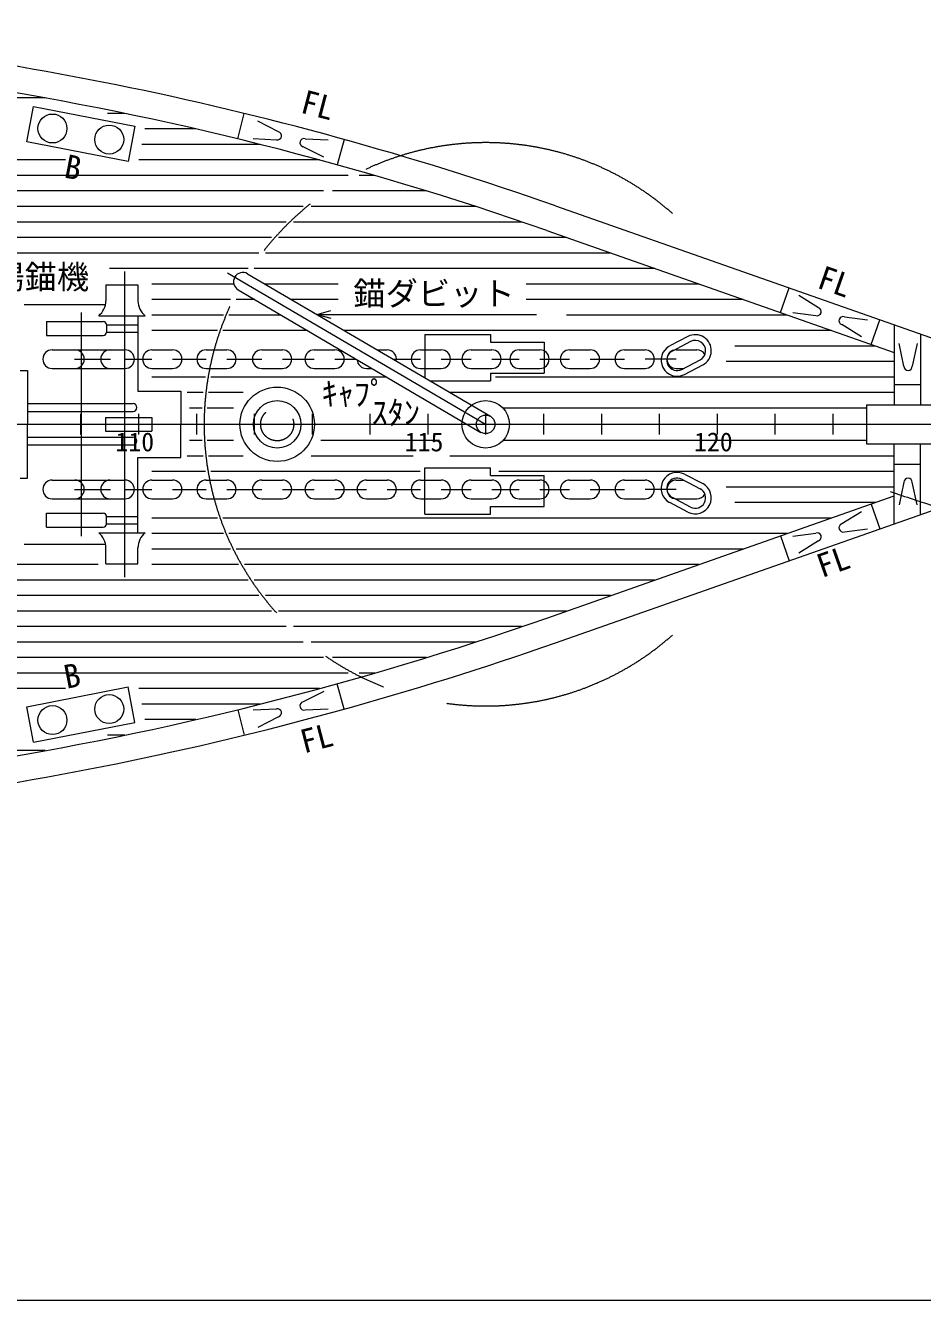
# Model space of a CAD drawing. Units: millimetres, scale not verified. Extents: x -51052 to 51048, y -29700 to 29700.
# Drawn here: x 22447 to 31130, y 2766 to 15101 of the extents above; entities that cross this region are included whole.
import ezdxf
from ezdxf.enums import TextEntityAlignment as Align

# ---------------------------------------------------------------- set-up
doc = ezdxf.new("R2010")
doc.units = ezdxf.units.MM
doc.header["$LTSCALE"] = 100
doc.linetypes.add('USER1', pattern=[50.8, 31.75, -6.35, 6.35, -6.35])
doc.linetypes.add('USER2', pattern=[9.525, 6.35, -3.175])
for name, color, linetype, lineweight in [('0-2_sunpou', 7, 'Continuous', 18), ('0-3_keijou', 7, 'Continuous', 18), ('0-5_text', 7, 'Continuous', 18), ('0-6_center', 7, 'USER1', 18), ('0-7_hachi', 7, 'Continuous', 18)]:
    doc.layers.add(name, color=color, linetype=linetype, lineweight=lineweight)
doc.styles.add('ＭＳ ゴシック', font='')
doc.styles.get('ＭＳ ゴシック').set_extended_font_data('MS Gothic')

msp = doc.modelspace()

# ---------------------------------------------------------------- linework, layer by layer
at = {"layer": '0-2_sunpou'}
for p, q in [((-41248.7, 11242.6), (45870.3, 11242.6)), ((22981.5, 11342.6), (22981.5, 11142.6)), ((23541.5, 11342.6), (23541.5, 11142.6)), ((24101.5, 11342.6), (24101.5, 11142.6)), ((24661.5, 11342.6), (24661.5, 11142.6)), ((25221.5, 11342.6), (25221.5, 11142.6)), ((25781.5, 11342.6), (25781.5, 11142.6)), ((26341.5, 11342.6), (26341.5, 11142.6)), ((26901.5, 11342.6), (26901.5, 11142.6)), ((27461.5, 11342.6), (27461.5, 11142.6)), ((28021.5, 11342.6), (28021.5, 11142.6)), ((28581.5, 11342.6), (28581.5, 11142.6)), ((29141.5, 11342.6), (29141.5, 11142.6)), ((29701.5, 11342.6), (29701.5, 11142.6)), ((30261.5, 11342.6), (30261.5, 11142.6)), ((34347, 2765.9), (-40697, 2765.9))]:
    msp.add_line(p, q, dxfattribs=at)
at = {"layer": '0-3_keijou'}
for p, q in [((24503, 14003.7), (24563.2, 14250.4)), ((24896.1, 14073.4), (24695.6, 14174.6)), ((24651.5, 14006.1), (24875.9, 13996)), ((25154.1, 14005.9), (25378.5, 13995.9)), ((25531.1, 13998.3), (25463.2, 13753.5)), ((25334.4, 13827.4), (25133.9, 13928.5)), ((27576.2, 13356.7), (31326.4, 12040.6)), ((27492.1, 13117), (30857, 11936.2)), ((23225.9, 12592.6), (23225.9, 12436.8)), ((24596.9, 12699.4), (26947.1, 11320.3)), ((24505.8, 12544.2), (26856, 11165)), ((29754.8, 12323), (29838.9, 12562.6)), ((30123, 12370.7), (29931.4, 12487.9)), ((22435.9, 12402.6), (23225.9, 12402.6)), ((22650.9, 12237.6), (23200.9, 12237.6)), ((22650.9, 12237.6), (22650.9, 12102.6)), ((23155.9, 12292.6), (23605.9, 12292.6)), ((23535.9, 12292.6), (23535.9, 11562.6)), ((29873.7, 12323.5), (30096.5, 12295.2)), ((30374.7, 12282.4), (30597.5, 12254.1)), ((30632.3, 12015), (30716.4, 12254.7)), ((22650.9, 12102.6), (23200.9, 12102.6)), ((23230.9, 12207.6), (23230.9, 12132.6)), ((23230.9, 12205.1), (23535.9, 12205.1)), ((23230.9, 12135.1), (23535.9, 12135.1)), ((26313.8, 12112.6), (26948.8, 12112.6)), ((26313.8, 12112.6), (26313.8, 11691.9)), ((26948.8, 12112.6), (26948.8, 12037.6)), ((28859.5, 12092), (28683.2, 12000.5)), ((30539.8, 12089.8), (30348.2, 12206.9)), ((30857, 12205.4), (30857, 11432.6)), ((31111, 12116.2), (31111, 11432.6)), ((26948.8, 12037.6), (27468.8, 12037.6)), ((27468.8, 12037.6), (27468.8, 11737.6)), ((28884.8, 12043.2), (28708.6, 11951.7)), ((30950.3, 11803.6), (30903.2, 12023.2)), ((31077.4, 12023.2), (31030.3, 11803.6)), ((22705.9, 11962.6), (23411.5, 11962.6)), ((22920.9, 11872.6), (23270.9, 11872.6)), ((23411.5, 11872.6), (23671.8, 11872.6)), ((23671.8, 11962.6), (23871.8, 11962.6)), ((23871.8, 11872.6), (24196.5, 11872.6)), ((24196.5, 11962.6), (24396.5, 11962.6)), ((24396.5, 11872.6), (24734.2, 11872.6)), ((24734.2, 11962.6), (24934.2, 11962.6)), ((24934.2, 11872.6), (25242.5, 11872.6)), ((25242.5, 11962.6), (25442.5, 11962.6)), ((25442.5, 11872.6), (25650.1, 11872.6)), ((25852.4, 11962.6), (25947.5, 11962.6)), ((26005.8, 11872.6), (26270.9, 11872.6)), ((26270.9, 11962.6), (26470.9, 11962.6)), ((26470.9, 11872.6), (26761.3, 11872.6)), ((26761.3, 11962.6), (26961.3, 11962.6)), ((26961.3, 11872.6), (27226.1, 11872.6)), ((27226.1, 11962.6), (27426.1, 11962.6)), ((27426.1, 11872.6), (27714.1, 11872.6)), ((27714.1, 11962.6), (27914.1, 11962.6)), ((27914.1, 11872.6), (28244, 11872.6)), ((28244, 11962.6), (28444, 11962.6)), ((28746.2, 11872.6), (28444, 11872.6)), ((28746.2, 11962.6), (28946.2, 11962.6)), ((28800.7, 11774.1), (28977, 11865.6)), ((22395.9, 11762.6), (22465.9, 11762.6)), ((22465.9, 11762.6), (22465.9, 11242.6)), ((22705.9, 11782.6), (23411.5, 11782.6)), ((23671.8, 11782.6), (23871.8, 11782.6)), ((24196.5, 11782.6), (24396.5, 11782.6)), ((24734.2, 11782.6), (24934.2, 11782.6)), ((25242.5, 11782.6), (25442.5, 11782.6)), ((25747.5, 11782.6), (25803.5, 11782.6)), ((26270.9, 11782.6), (26470.9, 11782.6)), ((26761.3, 11782.6), (26961.3, 11782.6)), ((26948.8, 11737.6), (27468.8, 11737.6)), ((26948.8, 11737.6), (26948.8, 11662.6)), ((27226.1, 11782.6), (27426.1, 11782.6)), ((27714.1, 11782.6), (27914.1, 11782.6)), ((28244, 11782.6), (28444, 11782.6)), ((28746.2, 11782.6), (28817.1, 11782.6)), ((28826.1, 11725.3), (29002.3, 11816.8)), ((26363.6, 11662.6), (26948.8, 11662.6)), ((30857, 11626.6), (31111, 11626.6)), ((22465.9, 11442.6), (23488.4, 11442.6)), ((22465.9, 11367.6), (23488.4, 11367.6)), ((30587, 11432.6), (30587, 11052.6)), ((30587, 11432.6), (37742, 11432.6)), ((22465.9, 10722.6), (22465.9, 11242.6)), ((23221.5, 11307.6), (23671.5, 11307.6)), ((23221.5, 11307.6), (23221.5, 11177.6)), ((23671.5, 11307.6), (23671.5, 11177.6)), ((23950.9, 10922.6), (23950.9, 11242.6)), ((22465.9, 11117.6), (23488.4, 11117.6)), ((23221.5, 11177.6), (23671.5, 11177.6)), ((22465.9, 11042.6), (23488.4, 11042.6)), ((30587, 11052.6), (37742, 11052.6)), ((30857, 10279.9), (30857, 11052.6)), ((31111, 10369.1), (31111, 11052.6)), ((23535.9, 10922.6), (23950.9, 10922.6)), ((23535.9, 10192.6), (23535.9, 10922.6)), ((30857, 10858.6), (31111, 10858.6)), ((26313.8, 10822.6), (26948.8, 10822.6)), ((26313.8, 10372.6), (26313.8, 10822.6)), ((26948.8, 10747.6), (26948.8, 10822.6)), ((26948.8, 10747.6), (27468.8, 10747.6)), ((27468.8, 10447.6), (27468.8, 10747.6)), ((28826.1, 10760), (29002.3, 10668.5)), ((22395.9, 10722.6), (22465.9, 10722.6)), ((22705.9, 10702.6), (23411.5, 10702.6)), ((22920.9, 10612.6), (23270.9, 10612.6)), ((23411.5, 10612.6), (23671.8, 10612.6)), ((23671.8, 10702.6), (23871.8, 10702.6)), ((23871.8, 10612.6), (24196.5, 10612.6)), ((24196.5, 10702.6), (24396.5, 10702.6)), ((24396.5, 10612.6), (24734.2, 10612.6)), ((24734.2, 10702.6), (24934.2, 10702.6)), ((24934.2, 10612.6), (25242.5, 10612.6)), ((25242.5, 10702.6), (25442.5, 10702.6)), ((25442.5, 10612.6), (25747.5, 10612.6)), ((25747.5, 10702.6), (25947.5, 10702.6)), ((25947.5, 10612.6), (26270.9, 10612.6)), ((26270.9, 10702.6), (26470.9, 10702.6)), ((26470.9, 10612.6), (26761.3, 10612.6)), ((26761.3, 10702.6), (26961.3, 10702.6)), ((26961.3, 10612.6), (27226.1, 10612.6)), ((27226.1, 10702.6), (27426.1, 10702.6)), ((27426.1, 10612.6), (27714.1, 10612.6)), ((27714.1, 10702.6), (27914.1, 10702.6)), ((27914.1, 10612.6), (28244, 10612.6)), ((28244, 10702.6), (28444, 10702.6)), ((28746.2, 10612.6), (28444, 10612.6)), ((28746.2, 10702.6), (28817.1, 10702.6)), ((28800.7, 10711.1), (28977, 10619.6)), ((30950.3, 10681.7), (30903.2, 10462.1)), ((31077.4, 10462.1), (31030.3, 10681.7)), ((22705.9, 10522.6), (23411.5, 10522.6)), ((23671.8, 10522.6), (23871.8, 10522.6)), ((24196.5, 10522.6), (24396.5, 10522.6)), ((24734.2, 10522.6), (24934.2, 10522.6)), ((25242.5, 10522.6), (25442.5, 10522.6)), ((25747.5, 10522.6), (25947.5, 10522.6)), ((26270.9, 10522.6), (26470.9, 10522.6)), ((26761.3, 10522.6), (26961.3, 10522.6)), ((27226.1, 10522.6), (27426.1, 10522.6)), ((27492.1, 9368.3), (30857, 10549.1)), ((27714.1, 10522.6), (27914.1, 10522.6)), ((28244, 10522.6), (28444, 10522.6)), ((28859.5, 10393.3), (28683.2, 10484.8)), ((28884.8, 10442.1), (28708.6, 10533.6)), ((28746.2, 10522.6), (28946.2, 10522.6)), ((22650.9, 10382.6), (23200.9, 10382.6)), ((22650.9, 10247.6), (22650.9, 10382.6)), ((26313.8, 10372.6), (26948.8, 10372.6)), ((26948.8, 10372.6), (26948.8, 10447.6)), ((26948.8, 10447.6), (27468.8, 10447.6)), ((27576.2, 9128.6), (31326.4, 10444.7)), ((30539.8, 10395.5), (30348.2, 10278.4)), ((30632.3, 10470.3), (30716.4, 10230.6)), ((22650.9, 10247.6), (23200.9, 10247.6)), ((23230.9, 10277.6), (23230.9, 10352.6)), ((23230.9, 10350.1), (23535.9, 10350.1)), ((23230.9, 10280.1), (23535.9, 10280.1)), ((23155.9, 10192.6), (23605.9, 10192.6)), ((29754.8, 10162.3), (29838.9, 9922.7)), ((29873.7, 10161.8), (30096.5, 10190.1)), ((30374.7, 10202.9), (30597.5, 10231.2)), ((22435.9, 10082.6), (23225.9, 10082.6)), ((23225.9, 9892.6), (23225.9, 10048.5)), ((23535.9, 9892.6), (23535.9, 10048.5)), ((30123, 10114.6), (29931.4, 9997.4)), ((23225.9, 9892.6), (23535.9, 9892.6)), ((23507.4, 8358), (23440.6, 8701.6)), ((25334.4, 8657.9), (25133.9, 8556.8)), ((25531.1, 8487), (25463.2, 8731.8)), ((24503, 8481.6), (24563.2, 8234.9)), ((24651.5, 8479.2), (24875.9, 8489.3)), ((24896.1, 8411.9), (24695.6, 8310.7)), ((25154.1, 8479.4), (25378.5, 8489.4)), ((22525.8, 8167.1), (23507.4, 8358))]:
    msp.add_line(p, q, dxfattribs=at)
msp.add_lwpolyline([(22525.8, 14318.2), (23507.4, 14127.3), (23440.6, 13783.7), (22459, 13974.6)], close=True, dxfattribs=at)
for points in [[(23225.9, 12592.6), (23535.9, 12592.6), (23535.9, 12436.8)], [(23535.9, 11562.6), (23950.9, 11562.6), (23950.9, 11242.6)], [(22525.8, 8167.1), (22459, 8510.7), (23440.6, 8701.6)]]:
    msp.add_lwpolyline(points, dxfattribs=at)
for centre, radius in [((22708.4, 14104.4), 140), ((23258.1, 13997.5), 140), ((24883.7, 11242.6), 360), ((24883.7, 11242.6), 230), ((26901.5, 11242.6), 230), ((26901.5, 11242.6), 90), ((22708.4, 8380.9), 140), ((23258.1, 8487.8), 140)]:
    msp.add_circle(centre, radius, dxfattribs=at)
at = {"layer": '0-3_keijou', "linetype": 'USER2'}
msp.add_circle((24883.7, 11242.6), 160, dxfattribs=at)
at = {"layer": '0-3_keijou'}
for centre, radius, start, end in [((16980.1, -16838.1), 32000, 70.66269, 86.4624), ((16980.1, -16838.1), 31746, 70.66269, 81.08073), ((24886, 14034.7), 40, 255.33843, 75.33843), ((25144, 13967.2), 40, 75.33843, 255.33843), ((24551.3, 12621.8), 90, 59.59418, 239.59418), ((23040.5, 12437.8), 185.4, 308.49746, 359.70171), ((23721.3, 12437.8), 185.4, 180.29829, 231.50254), ((30109.8, 12333), 40, 250.66269, 70.66269), ((23200.9, 12207.6), 30, 0, 90), ((30361.4, 12244.7), 40, 70.66269, 250.66269), ((23200.9, 12132.6), 30, 270, 360), ((28930.9, 11954.4), 155, 297.43603, 117.43603), ((28754.6, 11862.9), 155, 117.98421, 297.43603), ((28930.9, 11954.4), 100, 297.43603, 117.43603), ((22705.9, 11872.6), 90, 90, 270), ((22925.9, 11872.6), 90, 270, 90), ((23265.9, 11872.6), 90, 90, 270), ((23411.5, 11872.6), 90, 270, 90), ((23671.8, 11872.6), 90, 90, 270), ((23871.8, 11872.6), 90, 270, 90), ((24196.5, 11872.6), 90, 90, 270), ((24396.5, 11872.6), 90, 270, 90), ((24734.2, 11872.6), 90, 90, 270), ((24934.2, 11872.6), 90, 270, 90), ((25242.5, 11872.6), 90, 90, 270), ((25442.5, 11872.6), 90, 270, 90), ((25747.5, 11872.6), 90, 182.78086, 270), ((25947.5, 11872.6), 90, 348.73657, 90), ((26270.9, 11872.6), 90, 90, 270), ((26470.9, 11872.6), 90, 270, 90), ((26761.3, 11872.6), 90, 90, 270), ((26961.3, 11872.6), 90, 270, 90), ((27226.1, 11872.6), 90, 90, 270), ((27426.1, 11872.6), 90, 270, 90), ((27714.1, 11872.6), 90, 90, 270), ((27914.1, 11872.6), 90, 270, 90), ((28244, 11872.6), 90, 90, 270), ((28444, 11872.6), 90, 270, 90), ((28754.6, 11862.9), 100, 117.98421, 297.43603), ((28746.2, 11872.6), 90, 90, 270), ((28946.2, 11872.6), 90, 30.1763, 90), ((30990.3, 11803.6), 40, 180, 0), ((23488.4, 11405.1), 37.5, 270, 90), ((23488.4, 11080.1), 37.5, 270, 90), ((28754.6, 10622.4), 155, 62.56397, 242.01579), ((22705.9, 10612.6), 90, 90, 270), ((22925.9, 10612.6), 90, 270, 90), ((23265.9, 10612.6), 90, 90, 270), ((23411.5, 10612.6), 90, 270, 90), ((23671.8, 10612.6), 90, 90, 270), ((23871.8, 10612.6), 90, 270, 90), ((24196.5, 10612.6), 90, 90, 270), ((24396.5, 10612.6), 90, 270, 90), ((24734.2, 10612.6), 90, 90, 270), ((24934.2, 10612.6), 90, 270, 90), ((25242.5, 10612.6), 90, 90, 270), ((25442.5, 10612.6), 90, 270, 90), ((25747.5, 10612.6), 90, 90, 270), ((25947.5, 10612.6), 90, 270, 90), ((26270.9, 10612.6), 90, 90, 270), ((26470.9, 10612.6), 90, 270, 90), ((26761.3, 10612.6), 90, 90, 270), ((26961.3, 10612.6), 90, 270, 90), ((27226.1, 10612.6), 90, 90, 270), ((27426.1, 10612.6), 90, 270, 90), ((27714.1, 10612.6), 90, 90, 270), ((27914.1, 10612.6), 90, 270, 90), ((28244, 10612.6), 90, 90, 270), ((28444, 10612.6), 90, 270, 90), ((28754.6, 10622.4), 100, 62.56397, 242.01579), ((28746.2, 10612.6), 90, 90, 270), ((28930.9, 10530.9), 155, 242.56397, 62.56397), ((28930.9, 10530.9), 100, 242.56397, 62.56397), ((30990.3, 10681.7), 40, 360, 180), ((28946.2, 10612.6), 90, 270, 329.8237), ((23200.9, 10352.6), 30, 0, 90), ((23200.9, 10277.6), 30, 270, 0), ((30361.4, 10240.6), 40, 109.33731, 289.33731), ((23040.5, 10047.5), 185.4, 0.29829, 51.50254), ((23721.3, 10047.5), 185.4, 128.49746, 179.70171), ((30109.8, 10152.3), 40, 289.33731, 109.33731), ((16980.1, 39323.4), 31746, 278.91927, 289.33731), ((16980.1, 39323.4), 32000, 273.5376, 289.33731), ((25144, 8518.1), 40, 104.66157, 284.66157), ((24886, 8450.6), 40, 284.66157, 104.66157)]:
    msp.add_arc(centre, radius, start, end, dxfattribs=at)
at = {"layer": '0-5_text'}
for q in [(25402.3, 12342.3), (27392.2, 12306.1), (25402.3, 12269.9)]:
    msp.add_line((25267.2, 12306.1), q, dxfattribs=at)
at = {"layer": '0-6_center'}
for p, q in [((23405.9, 12720.8), (23405.9, 9764.5)), ((24401.7, 12709.6), (26901.5, 11242.6)), ((22985.9, 12324.5), (22985.9, 10160.8))]:
    msp.add_line(p, q, dxfattribs=at)
for centre, radius, start, end in [((26901.5, 11242.6), 2725, 48.46232, 311.53768), ((35299.9, 23363.7), 13534, 250.66269, 254.6111)]:
    msp.add_arc(centre, radius, start, end, dxfattribs=at)
at = {"layer": '0-7_hachi'}
for p, q in [((22637, 14399.8), (21902.1, 14399.8)), ((23410.4, 14249.8), (23239.7, 14249.8)), ((24097.2, 14099.8), (23604, 14099.8)), ((24720.4, 13949.8), (23574.8, 13949.8)), ((22834, 13799.8), (21902.1, 13799.8)), ((25294.3, 13799.8), (23545.6, 13799.8)), ((25571.9, 13649.8), (21882.4, 13649.8)), ((25828.5, 13649.8), (25678.7, 13649.8)), ((25330.7, 13499.8), (21817, 13499.8)), ((26329.9, 13499.8), (25419.9, 13499.8)), ((25134.5, 13349.8), (21763.2, 13349.8)), ((26803.4, 13349.8), (25213.4, 13349.8)), ((24969.7, 13199.8), (21663.3, 13199.8)), ((27252.9, 13199.8), (25041.6, 13199.8)), ((24828.7, 13049.8), (21071.9, 13049.8)), ((27683.4, 13049.8), (24895.5, 13049.8)), ((24706.9, 12899.8), (21138.5, 12899.8)), ((28110.9, 12899.8), (24769.9, 12899.8)), ((24601.3, 12749.8), (23259.9, 12749.8)), ((28538.3, 12749.8), (24661.4, 12749.8)), ((24464, 12599.8), (23671.8, 12599.8)), ((25474.6, 12599.8), (24766.6, 12599.8)), ((28965.8, 12599.8), (27293.3, 12599.8)), ((24430.7, 12449.8), (23671.8, 12449.8)), ((24666.6, 12449.8), (24486.4, 12449.8)), ((25474.6, 12449.8), (25022.2, 12449.8)), ((29393.2, 12449.8), (27293.3, 12449.8)), ((24362.9, 12299.8), (23671.8, 12299.8)), ((24922.2, 12299.8), (24417.1, 12299.8)), ((29820.6, 12299.8), (27685.4, 12299.8)), ((24305.5, 12149.8), (23671.8, 12149.8)), ((25177.8, 12149.8), (24358.5, 12149.8)), ((30248.1, 12149.8), (25533.4, 12149.8)), ((30675.5, 11999.8), (29314.5, 11999.8)), ((30857, 11849.8), (29230.8, 11849.8)), ((24189.8, 11699.8), (23671.8, 11699.8)), ((25944.6, 11699.8), (24240.5, 11699.8)), ((30857, 11699.8), (26998.3, 11699.8)), ((24168.7, 11549.8), (24010.8, 11549.8)), ((24554.8, 11549.8), (24219.1, 11549.8)), ((30857, 11549.8), (26555.9, 11549.8)), ((24156, 11399.8), (24036.1, 11399.8)), ((24462, 11399.8), (24206.1, 11399.8)), ((30587, 11399.8), (27069.4, 11399.8)), ((24156, 11085.4), (24036.1, 11085.4)), ((24462, 11085.4), (24206.1, 11085.4)), ((26455.8, 11085.4), (25305.3, 11085.4)), ((30587, 11085.4), (27069.4, 11085.4)), ((24168.7, 10935.4), (24010.8, 10935.4)), ((24554.8, 10935.4), (24219.1, 10935.4)), ((26200.2, 10935.4), (25212.5, 10935.4)), ((30857, 10935.4), (26555.9, 10935.4)), ((24189.8, 10785.4), (23671.8, 10785.4)), ((26268.6, 10785.4), (24240.5, 10785.4)), ((30857, 10785.4), (27028.3, 10785.4)), ((30857, 10635.4), (29230.8, 10635.4)), ((30675.5, 10485.4), (29314.5, 10485.4)), ((24305.5, 10335.4), (23671.8, 10335.4)), ((24362.9, 10185.4), (23671.8, 10185.4)), ((24430.7, 10035.4), (23671.8, 10035.4)), ((23149.9, 9885.4), (21363.1, 9885.4)), ((24509.8, 9885.4), (23671.8, 9885.4)), ((23149.9, 9735.4), (21363.1, 9735.4)), ((24601.3, 9735.4), (23149.9, 9735.4)), ((28538.3, 9735.4), (24661.4, 9735.4)), ((24706.9, 9585.4), (21138.5, 9585.4)), ((28110.9, 9585.4), (24769.9, 9585.4)), ((24828.7, 9435.4), (21071.9, 9435.4)), ((27683.4, 9435.4), (24895.5, 9435.4)), ((24969.7, 9285.4), (21663.3, 9285.4)), ((27252.9, 9285.4), (25041.6, 9285.4)), ((25134.5, 9135.4), (21763.2, 9135.4)), ((26803.4, 9135.4), (25213.4, 9135.4)), ((25330.7, 8985.4), (21817, 8985.4)), ((26329.9, 8985.4), (25419.9, 8985.4)), ((25571.9, 8835.4), (21882.4, 8835.4)), ((25828.5, 8835.4), (25678.7, 8835.4)), ((22834, 8685.4), (21902.1, 8685.4)), ((25294.3, 8685.4), (23545.6, 8685.4)), ((24720.4, 8535.4), (23574.8, 8535.4)), ((24097.2, 8385.4), (23604, 8385.4)), ((23410.4, 8235.4), (23239.7, 8235.4)), ((22637, 8085.4), (21902.1, 8085.4))]:
    msp.add_line(p, q, dxfattribs=at)
for points in [[(30248.1, 10335.4), (25533.4, 10335.4), (24358.5, 10335.4)], [(29820.6, 10185.4), (25277.8, 10185.4), (24417.1, 10185.4)], [(29393.2, 10035.4), (25022.2, 10035.4), (24486.4, 10035.4)], [(28965.8, 9885.4), (24766.6, 9885.4), (24567.4, 9885.4)]]:
    msp.add_lwpolyline(points, dxfattribs=at)

# ---------------------------------------------------------------- texts
at = {"layer": '0-2_sunpou', "style": 'ＭＳ ゴシック'}
for s, p in [('110', (23318.6, 10926.2)), ('115', (26118.6, 10926.2)), ('120', (28918.6, 10926.2))]:
    msp.add_text(s, height=183.3, dxfattribs=at).set_placement(p, align=Align.BOTTOM_LEFT)
at = {"layer": '0-5_text', "style": 'ＭＳ ゴシック'}
for s, rotation, p in [('FL', 345.397, (25081.8, 14194.1)), ('B', 348.994, (22797.6, 13564.9)), ('FL', 340.663, (30075.4, 12502.6)), ('FL', 19.337, (30178.1, 9690.2)), ('B', 11.006, (22856.7, 8616.1)), ('FL', 14.603, (25160, 7991.2))]:
    msp.add_text(s, height=229.1, rotation=rotation, dxfattribs=at).set_placement(p, align=Align.BOTTOM_LEFT)
for s, p in [('揚錨機', (22126, 12483.6)), ('錨ダビット', (25620.2, 12324.5)), ('ｷｬﾌﾟ', (25313.6, 11355.6)), ('ｽﾀﾝ', (25797, 11173.4))]:
    msp.add_text(s, height=229.1, dxfattribs=at).set_placement(p, align=Align.BOTTOM_LEFT)

doc.saveas('drawing.dxf')
